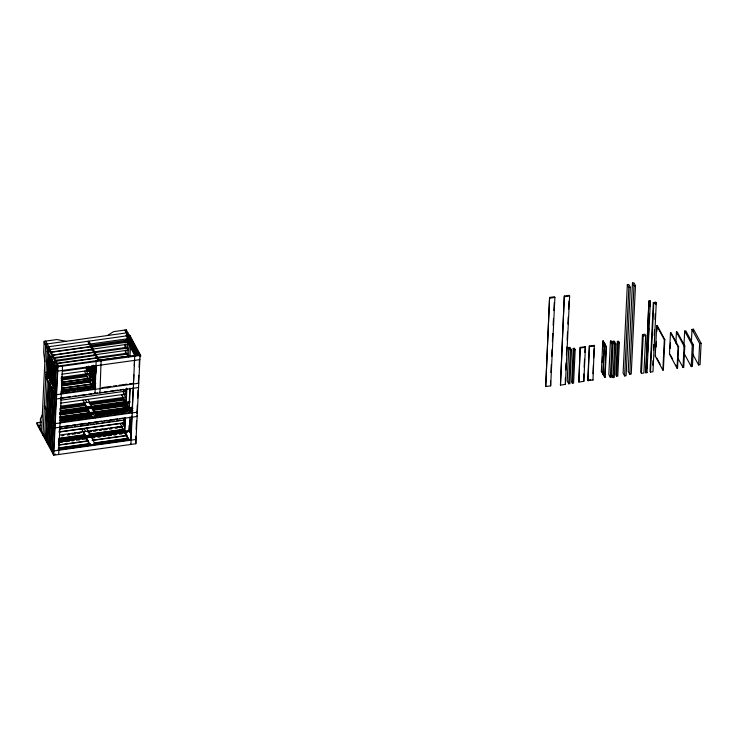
<?xml version="1.0" encoding="UTF-8"?>
<svg xmlns="http://www.w3.org/2000/svg" width="738" height="738" viewBox="0 0 738 738"><rect width="100%" height="100%" fill="white"/><g stroke="black" fill="none" stroke-linecap="round" stroke-linejoin="round"><path stroke-width="1.11" d="M41.522 422.173L36.965 422.809L36.9 424.092L53.726 455.208L135.838 443.759L140.072 355.347L126.299 329.868L113.495 331.657L107.545 335.513M38.422 426.915L38.487 425.623L40.765 425.309M39.944 429.728L40.479 418.621L42.315 414.95M65.986 341.307L56.992 339.535L44.179 341.316L43.653 352.432L44.861 361.731M41.476 432.551L45.701 344.139L127.822 332.69M42.998 435.365L47.232 346.952L129.353 335.504M44.52 438.188L48.754 349.775L130.875 338.327M47.25 410.623L48.588 382.727L49.077 382.653M48.809 378.05L49.87 355.817M46.014 439.83L47.352 411.933L47.85 411.869M47.398 410.909L48.736 383.013L49.234 382.939M48.957 378.326L50.027 356.094M47.315 442.228L48.643 414.332L49.142 414.258M48.699 413.298L50.027 385.402L50.525 385.337M47.619 442.791L48.948 414.894M49.003 413.861L50.341 385.965M52.666 355.107L91.964 349.203M48.911 445.189L50.249 417.293L50.737 417.219M49.059 445.466L50.396 417.57M50.452 416.546L51.78 388.64M51.928 383.825L52.998 361.592L53.487 361.528M52.084 384.111L53.145 361.878L53.643 361.804M54.418 358.354L93.717 352.441M50.359 447.865L51.697 419.968L52.186 419.894M50.664 448.427L52.001 420.531M52.047 419.498L53.385 391.601M56.014 361.306L95.313 355.402M51.955 450.826L53.293 422.929M53.339 421.896L54.677 394L55.175 393.926M52.112 451.103L53.45 423.206M53.496 422.173L54.833 394.276M56.116 367.367L55.055 389.599L53.606 386.924L54.677 364.692L56.614 367.303M53.726 455.208L57.951 366.795L44.179 341.316M58.754 366.38L48.413 346.786M58.689 445.798L59.022 438.916M59.4 430.872L59.566 427.431M60.175 414.802L60.507 407.911M60.885 399.876L60.996 397.579M61.162 394.129L61.272 391.841M61.605 384.95L61.983 376.915M58.671 454.516L62.536 365.43M86.438 367.625L86.281 370.845L89.556 376.897M84.058 429.645L84.104 428.612L85.626 431.435M85.442 400.716L85.488 399.682L87.01 402.505M88.126 366.924L87.905 371.509L86.383 368.696M88.606 366.159L88.44 369.489L89.436 371.325M89.962 366.408L89.667 379.461L90.848 379.295L91.447 366.804M89.667 379.461L90.267 366.971M90.59 372.718L90.423 376.168L91.18 377.57L91.733 366.103M90.82 373.05L90.543 378.732L95.553 387.985M91.826 373.327L92.195 365.55M92.425 376.26L92.647 371.675M93.329 365.227L92.711 385.098L93.901 384.932L94.824 365.624M92.711 385.098L93.634 365.79M94.077 369.184L94.233 365.744M93.597 384.369L93.754 380.965M94.252 370.744L94.464 366.196M95.054 366.002L94.233 383.206L93.468 381.795M94.833 372.847L94.99 369.507M95.137 373.41L95.35 368.963M94.796 389.479L95.958 365.338M95.22 385.042L95.553 378.16M95.774 373.566L96.152 365.541M96.023 370.421L96.244 365.836M121.549 395.679L121.604 394.655L131.419 412.8M126.235 331.159L126.299 329.868M123.375 394.895L123.587 390.31M125.349 353.567L125.515 350.116M125.608 348.29L125.811 343.89M125.903 342.081L126.023 339.498M122.637 424.267L122.692 423.234L124.215 426.047L59.529 435.069M126.936 336.5L127.028 334.674L128.015 334.535L138.744 354.378L137.748 354.517L127.028 334.674M123.633 424.129L123.91 418.381M124.399 408.049L124.565 404.608M125.063 394.267L125.285 389.682M126.982 354.083L127.148 350.642M127.259 348.345L127.536 342.607M59.87 429.064L124.325 420.079L124.427 417.929M116.982 409.166L124.897 408.059L124.547 405.07M61.254 400.134L125.709 391.149L125.811 389.009M96.493 357.478L127.028 353.225L127.48 354.074L127.379 356.214L97.979 360.31M96.005 354.618L127.665 350.209L127.766 348.059L127.314 347.22L94.519 351.786M92.905 349.083L127.96 344.194L128.061 342.054L90.746 347.257M124.537 430.355L125.128 418.077M125.395 412.496L125.497 410.263M125.608 408.031L125.764 404.692M125.921 401.426L126.567 388.031M124.787 432.034L125.478 417.524M125.746 411.942L125.857 409.71M125.967 407.487L126.124 404.138M126.17 403.105L126.871 388.603M128.504 356.906L129.113 344.277M129.879 336.62L129.934 335.55L128.938 335.689M129.989 356.694L130.488 346.362M128.919 408.179L129.879 388.096M129.224 408.741L130.183 388.658M128.938 430.844L129.205 425.272M129.934 416.905L129.242 431.407L131.179 434.018L129.528 430.955M129.999 425.761L130.266 420.18M131.336 417.071L130.534 433.806L131.032 433.741M130.691 434.092L131.539 416.232M130.691 440.328L131.853 416.214M132.01 412.773L133.227 387.505M133.55 380.624L133.827 374.876M134.27 365.688L134.547 359.95M135.81 436.195L135.838 443.759M136.133 429.304L136.539 420.844M136.89 413.64L137.286 405.19M137.619 398.299L138.006 390.264M138.393 382.229L138.716 375.338M139.104 367.303L139.491 359.258M129.934 335.55L140.654 355.384L140.607 356.463L139.62 356.602M549.589 297.442L545.714 386.527L550.668 385.845L554.902 297.432L554.533 296.75L549.589 297.442L545.714 386.527M550.52 380.568L550.668 385.845M550.908 372.533L551.286 364.498M551.673 356.463L552.006 349.572M552.393 341.537L552.771 333.493M553.159 325.458L553.491 318.567M553.869 310.532L554.256 302.497M564.321 296.03L560.456 385.116L565.4 384.424L569.635 296.012L569.275 295.338L564.321 296.03L560.456 385.116M565.317 378.013L565.4 384.424M565.695 369.969L566.028 363.087M566.415 355.043L566.802 347.008M567.125 340.117L567.513 332.082M567.9 324.047L568.232 317.156M568.611 309.121L568.998 301.076M568.804 347.497L567.208 380.974L568.73 383.788L569.911 383.622L571.516 350.153L569.994 347.33L568.804 347.497L570.336 350.319L568.73 383.788M573.232 348.391L571.636 381.869L572.393 383.28L573.583 383.114L575.188 349.637L574.422 348.225L573.232 348.391L573.998 349.803L572.393 383.28M580.179 347.413L578.86 382.053L583.804 381.361L585.437 347.284L585.133 346.722L580.179 347.413L578.86 382.053M583.823 373.981L583.804 381.361M584.145 367.164L584.533 359.212M584.856 352.395L585.133 346.722M587.743 380.116L589.376 346.039L594.321 345.347L592.992 379.987L588.048 380.679L587.743 380.116L590.714 379.701M588.048 380.679L589.376 346.039M592.965 373.742L593.398 364.655M593.721 357.847L594.155 348.751M601.359 371.518L602.817 341.048L603.306 340.984L606.507 346.897L605.049 377.367L601.359 371.518L601.848 371.454M602.282 362.423L602.549 356.777M603.038 346.62L603.306 340.984M604.56 377.441L606.018 346.961L602.817 341.048M610.427 341.094L611.95 343.908L613.14 343.742L611.617 340.928L610.427 341.094L608.822 374.572L610.344 377.386L611.534 377.219L613.158 341.288L614.348 341.131L615.87 343.945L614.265 377.422L613.075 377.588L611.553 374.766M610.344 377.386L611.95 343.908M613.075 377.588L614.68 344.111L613.158 341.288M617.411 341.362L615.806 374.839L616.571 376.251L617.761 376.085L619.357 342.607L618.601 341.196L617.411 341.362L618.176 342.773L616.571 376.251M627.337 284.72L623.103 373.133L624.625 375.956L626.11 375.743L630.344 287.331L628.822 284.517L627.337 284.72L628.859 287.543L624.625 375.956M632.466 283.005L628.232 371.408L629.754 374.231L631.239 374.028L635.473 285.615L633.951 282.792L632.466 283.005L633.988 285.818L629.754 374.231M642.466 334.563L640.676 371.952L641.433 373.363L643.905 373.013L645.695 335.633L644.938 334.222L642.466 334.563L643.222 335.974L641.433 373.363M648.905 300.984L645.796 372.791L646.986 372.625L650.399 301.381L650.095 300.818L648.905 300.984L645.796 372.791M646.848 368.613L647.291 359.424M647.613 352.524L648.001 344.489M648.333 337.589L648.776 328.401M649.043 322.654L649.486 313.456M649.818 306.565L650.095 300.818M653.324 302.562L650.04 371.223L650.492 372.072L652.973 371.731L656.257 303.06L655.796 302.211L653.324 302.562L653.785 303.401L650.492 372.072M652.789 365.162L653.001 360.587M653.499 350.282L653.776 344.563M654.209 335.403L654.486 329.683M654.975 319.379L655.252 313.659M655.695 304.499L655.796 302.211M655.243 356.103L656.7 325.633L657.198 325.569L664.818 339.655L663.361 370.125L662.862 370.199L655.243 356.103L655.741 356.039M656.174 347.008L656.442 341.362M656.931 331.205L657.198 325.569M662.862 370.199L664.32 339.72L656.7 325.633M669.449 354.129L670.473 332.672L670.971 332.598L678.591 346.694L677.558 368.151L677.069 368.225L669.449 354.129L669.938 354.065M670.215 348.41L670.482 342.764M675.888 343.299L676.432 331.999L677.17 331.897L684.79 345.993L683.766 367.45L683.019 367.552L678.121 358.493M677.069 368.225L678.093 346.759L670.473 332.672M683.951 345.735L684.652 331.058L685.842 330.892L693.462 344.978L692.428 366.435L691.248 366.601L683.628 352.515M683.019 367.552L684.052 346.094L676.432 331.999M691.405 341.832L691.995 329.406L693.48 329.203L701.1 343.29L700.076 364.756L698.591 364.959L692.604 353.889M691.248 366.601L692.272 345.144L684.652 331.058M693.369 331.463L693.48 329.203M698.591 364.959L699.615 343.502L691.995 329.406M128.984 334.831L127.997 334.969L138.716 354.803M90.894 345.181L128.532 339.932M91.42 346.251L127.6 341.205M51.236 352.008L90.516 346.528M51.383 352.284L90.663 346.805M52.988 355.246L92.268 349.766M54.28 357.644L93.56 352.164M94.981 352.635L127.766 348.059M55.728 360.319L95.008 354.84M57.333 363.271L96.604 357.801M57.481 363.557L96.761 358.078M96.955 358.327L127.48 354.074M139.713 354.664L57.592 366.122L53.357 454.525L55.636 454.211M633.988 285.818L635.473 285.615M549.948 298.124L554.902 297.432M57.951 366.795L140.654 355.384M628.859 287.543L630.344 287.331M564.69 296.704L569.635 296.012M139.869 359.637L57.748 371.085L47.02 351.251M62.638 371.214L87.518 367.745M61.909 374.24L86.872 370.762M61.162 377.376L88.394 373.576M61.116 378.4L87.213 374.766M61.761 379.12L86.641 375.651M61.088 380.125L87.093 376.5M62.121 382.109L88.126 378.483M61.402 382.339L89.778 378.382M649.209 301.547L650.399 301.381M62.167 383.751L91.678 379.636M61.743 384.378L64.022 384.055M66.3 383.742L68.588 383.419M72.01 382.948L74.289 382.625M76.567 382.312L78.846 381.989M82.269 381.518L84.556 381.195M87.979 380.716L91.392 380.245M62.121 384.784L89.353 380.983M61.475 385.125L68.265 384.184M70.525 383.871L73.911 383.391M76.18 383.077L84.095 381.98M86.355 381.657L89.741 381.186M61.697 385.411L90.202 381.435M653.785 303.401L656.257 303.06M61.937 385.974L90.202 382.035M52.13 388.289L51.632 388.363L50.295 416.26L50.793 416.186M61.826 388.123L91.226 384.018M62.186 388.289L93.957 383.861M53.57 390.974L53.081 391.039L51.743 418.935L52.241 418.87M61.807 389.858L94.722 385.273M62.509 390.328L64.787 390.015M67.075 389.692L70.488 389.221M72.776 388.898L75.055 388.585M77.333 388.262L80.756 387.791M88.745 386.675L91.023 386.352M61.761 390.891L94.676 386.306M61.189 391.14L63.45 390.817M65.71 390.503L69.104 390.033M72.499 389.563L74.759 389.249M77.02 388.926L79.28 388.612M82.674 388.142L84.935 387.828M87.195 387.515L90.59 387.035M61.319 391.518L92.112 387.229M61.669 391.85L95.709 387.099M61.641 391.979L69.556 390.882M71.826 390.559L75.211 390.088M77.472 389.775L79.741 389.461M82.001 389.147L91.042 387.884M60.82 393.382L95.036 388.612M101.872 387.653L111.004 386.38M113.283 386.066L116.705 385.587M118.984 385.273L126.973 384.157M129.251 383.834L132.674 383.363M107.102 387.865L109.362 387.551M56.623 396.61L56.125 396.675L45.765 377.515M62.49 397.837L70.405 396.73M72.665 396.417L76.06 395.937M78.32 395.623L86.235 394.526M88.495 394.203L91.89 393.732M94.15 393.419L97.545 392.948M99.805 392.634L102.065 392.312M104.326 391.998L107.72 391.527M109.98 391.214L117.895 390.107M120.156 389.793L123.55 389.323M138.532 387.533L56.411 398.981L56.051 398.308M60.525 403.169L125.561 394.101M60.913 406.14L125.598 397.127L124.076 394.304M60.857 407.173L84.695 403.852M89.233 403.216L123.283 398.474M60.378 408.049L85.257 404.581M89.778 403.944L124.833 399.064M59.704 409.046L85.709 405.42M90.239 404.793L124.159 400.061M47.693 411.583L47.195 411.656L45.867 439.553L46.356 439.479M60.147 410.679L126.299 401.454M62.998 410.725L66.383 410.245M68.652 409.931L70.913 409.618M74.298 409.147L76.567 408.834M78.828 408.511L81.088 408.197M84.483 407.727L86.743 407.413M94.658 406.306L98.043 405.835M100.313 405.522L102.573 405.208M105.958 404.728L108.228 404.415M110.488 404.101L112.748 403.787M116.143 403.317L118.403 402.994M121.798 402.524L124.058 402.21M60.451 411.241L130.026 401.546M76.069 409.489L78.348 409.166M108.006 405.033L110.285 404.71M60.405 412.274L129.98 402.57M59.649 412.837L128.873 403.179M60.359 413.308L62.638 412.985M66.06 412.505L68.339 412.191M71.761 411.712L74.04 411.398M76.328 411.075L78.606 410.762M82.029 410.282L84.307 409.968M92.296 408.852L94.575 408.529M97.997 408.059L100.276 407.736M102.554 407.422L105.977 406.942M108.265 406.629L110.543 406.306M113.966 405.826L116.244 405.513M119.667 405.033L121.945 404.719M124.224 404.396L126.512 404.083M59.593 413.861L87.97 409.913M92.508 409.276L126.558 404.525M60.092 414.055L68.007 412.948M70.267 412.634L73.662 412.164M75.922 411.85L83.837 410.743M86.097 410.429L88.357 410.116M99.667 408.538L92.887 409.479L94.455 412.477M101.927 408.225L105.322 407.745M107.582 407.431L115.497 406.334M117.757 406.011L121.152 405.54M60.304 414.332L87.684 410.522M92.241 409.885L127.6 404.95M60.544 414.904L88.818 410.955M93.339 410.328L124.999 405.918M59.778 416.795L129.353 407.09M63.837 416.573L67.232 416.103M69.492 415.789L71.752 415.466M74.012 415.153L77.407 414.682M79.667 414.369L83.062 413.889M85.322 413.575L88.717 413.105M95.497 412.155L98.892 411.684M101.152 411.37L103.412 411.057M105.672 410.743L109.067 410.263M111.327 409.95L114.722 409.479M59.658 417.376L131.936 407.339M643.222 335.974L645.695 335.633M82.536 414.645L84.824 414.322M92.803 413.215L95.082 412.893M124.74 408.76L127.019 408.446M60.036 418.391L133.024 408.206M60.424 418.787L131.927 408.815L131.161 407.413M62.057 419.313L64.335 418.99M72.315 417.874L74.603 417.56M78.025 417.081L80.304 416.767M82.582 416.444L84.861 416.131M88.283 415.651L90.571 415.337M109.953 412.634L112.241 412.311M114.519 411.998L116.798 411.675M60.378 419.821L91.014 415.549M95.553 414.913L130.737 410.005M604.837 343.797L604.339 343.862L602.881 374.341L605.049 377.367M59.806 420.06L91.466 415.651M95.986 415.014L124.252 411.075L124.713 411.924L96.447 415.863M604.985 344.083L604.496 344.148L603.029 374.618L603.527 374.553M589.68 346.602L594.625 345.91M580.483 347.976L585.437 347.284M618.176 342.773L619.357 342.607M60.276 420.78L132.914 410.651M60.258 420.909L90.792 416.656M614.68 344.111L615.87 343.945M570.336 350.319L571.516 350.153M573.998 349.803L575.188 349.637M60.571 422.145L132.425 412.127M606.018 346.961L606.507 346.897M664.32 339.72L664.818 339.655M61.106 426.758L70.147 425.494M72.407 425.18L75.802 424.71M78.062 424.396L85.977 423.289M88.237 422.975L91.632 422.505M93.892 422.191L101.807 421.084M104.067 420.771L107.462 420.3M109.722 419.977L117.637 418.88M119.907 418.566L123.292 418.086M59.778 428.713L62.066 428.4M64.344 428.077L67.767 427.606M70.045 427.284L72.324 426.97M74.612 426.647L78.034 426.177M80.313 425.854L88.292 424.737M90.58 424.424L94.003 423.944M96.281 423.63L98.56 423.308M101.982 422.837L104.261 422.514M106.549 422.201L109.962 421.721M112.25 421.398L114.528 421.084M116.807 420.771L120.229 420.291M59.022 431.85L124.039 422.791M59.132 432.09L124.178 423.022M699.615 343.502L701.1 343.29M678.093 346.759L678.591 346.694M684.052 346.094L684.79 345.993M692.272 345.144L693.462 344.978M68.911 433.907L71.18 433.584M74.575 433.114L76.844 432.8M79.104 432.477L81.374 432.164M90.497 430.891L92.767 430.577M95.036 430.263L97.296 429.95M100.7 429.47L102.96 429.156M106.364 428.686L108.634 428.363M110.894 428.049L113.163 427.736M116.558 427.256L118.827 426.942M61.743 435.78L64.012 435.466M67.416 434.996L69.686 434.673M71.964 434.359L75.368 433.889M77.638 433.566L79.907 433.252M87.85 432.145L91.254 431.665M93.523 431.352L95.792 431.038M99.196 430.558L101.466 430.245M103.735 429.931L107.139 429.451M109.408 429.138L111.678 428.824M115.082 428.344L117.351 428.031M119.63 427.717L121.899 427.394M59.105 438.298L85.165 434.664M88.625 434.184L123.753 429.285M59.252 438.584L85.313 434.95L84.058 432.625M89.907 434.313L123.901 429.571M58.763 439.608L124.916 430.383M59.068 440.171L129.787 430.309M59.861 440.475L62.14 440.162M75.82 438.252L78.108 437.938M118.025 432.367L120.303 432.053M59.022 441.204L129.731 431.343M58.265 441.758L127.489 432.108M58.588 441.859L66.521 440.752M68.791 440.438L76.715 439.331M78.984 439.018L86.918 437.911M91.512 437.265L108.504 434.894M110.774 434.581L118.707 433.474M120.967 433.16L124.371 432.689M60.479 442.477L62.748 442.154M66.152 441.684L69.566 441.213M71.835 440.89L74.104 440.577M76.374 440.263L79.778 439.783M82.047 439.47L86.586 438.833M92.259 438.04L94.529 437.726M97.933 437.256L100.202 436.933M103.606 436.462L105.875 436.149M108.145 435.826L111.549 435.355M113.818 435.042L116.097 434.719M119.501 434.248L121.77 433.935M58.985 444.829L88.44 440.724M93.034 440.088L127.028 435.346M59.132 445.115L88.588 441.01M92.056 440.521L126.041 435.789M58.237 447.966L89.962 443.547M94.556 442.901L128.55 438.169M58.394 448.252L90.119 443.824M93.578 443.344L128.698 438.446M58.127 449.599L131.115 439.424M58.892 449.7L131.53 439.58M670.482 355.07L672.659 359.092M675.925 365.135L677.558 368.151M656.829 358.05L660.095 364.092M646.682 372.063L646.986 372.625M602.273 372.229L603.112 373.779M592.688 379.424L592.992 379.987M129.482 336.676L132.157 341.639M133.237 343.622L138.061 352.552M124.814 330.08L127.36 334.775M137.729 354.941L127.001 335.107L126.013 335.246L136.742 355.079M127.047 338.087L136.161 354.95M130.211 345.116L132.895 350.07M126.595 339.222L135.174 355.089M134.759 355.356L130.894 444.442L130.534 443.769M126.539 340.292L135.119 356.168M127.499 343.354L127.96 344.194M127.213 349.36L127.665 350.209M138.375 382.57L138.744 383.243L56.623 394.692L56.254 394.018M136.991 411.49L137.351 412.173L55.23 423.621L54.87 422.939M125.248 390.31L125.709 391.149M136.779 415.789L137.148 416.463L55.027 427.911L54.667 427.237M122.646 397.699L124.823 401.73M125.82 403.575L130.275 411.813M101.124 360.052L99.944 392.911L99.584 392.238M88.883 341.15L99.243 360.31M124.436 407.219L124.897 408.059M87.693 341.316L98.053 360.476M90.774 349.369L91.078 349.932M93.818 355.006L94.123 355.568M96.18 360.734L94.999 393.603L94.639 392.93M135.681 438.787L136.05 439.461L53.929 450.918L53.56 450.235M123.864 419.23L124.325 420.079M125.506 432.533L126.761 434.857M120.22 423.575L128.947 439.719M121.263 426.629L123.44 430.66M124.528 432.68L128.347 439.737M89.307 369.406L90.396 371.426M86.484 366.546L95.755 383.695M84.4 371.103L94.215 389.258M85.442 374.148L93.08 388.271M87.96 399.341L97.776 417.496M94.326 416.029L95.34 417.911M83.016 400.033L92.831 418.188M84.058 403.077L89.51 413.16M53.865 354.517L54.178 355.079M56.918 360.153L57.223 360.716M45.664 341.113L50.239 349.563M44.123 342.607L48.69 351.057M47.121 349.102L48.653 351.915M57.49 368.262L55.959 365.448L54.75 390.679L56.282 393.502M86.577 428.271L95.303 444.405M81.632 428.953L90.359 445.097M83.763 434.018L84.852 436.038M85.94 438.058L89.759 445.115M46.024 372.192L56.383 391.352M45.913 374.341L47.444 377.155M45.811 376.481L56.18 395.642M49.981 386.435L50.285 386.998M53.025 392.072L53.339 392.634M48.745 412.274L49.049 412.837M51.789 417.911L52.094 418.474M44.428 405.411L54.787 424.571M44.381 406.444L54.741 425.605M48.597 415.365L48.902 415.928M47.361 441.195L47.666 441.758M36.965 422.809L43.053 434.082M43.044 434.341L53.404 453.501M124.685 344.286L125.229 348.428M48.348 352.995L47.287 375.227L50.258 380.725L51.319 358.493L48.348 352.995M51.162 356.565L49.953 381.804L50.719 383.216L51.928 357.976L51.162 356.565M51.623 359.055L50.562 381.288L53.302 386.361L54.363 364.129L51.623 359.055M54.215 362.201L53.007 387.441L53.763 388.852L54.972 363.613L54.215 362.201"/></g></svg>
